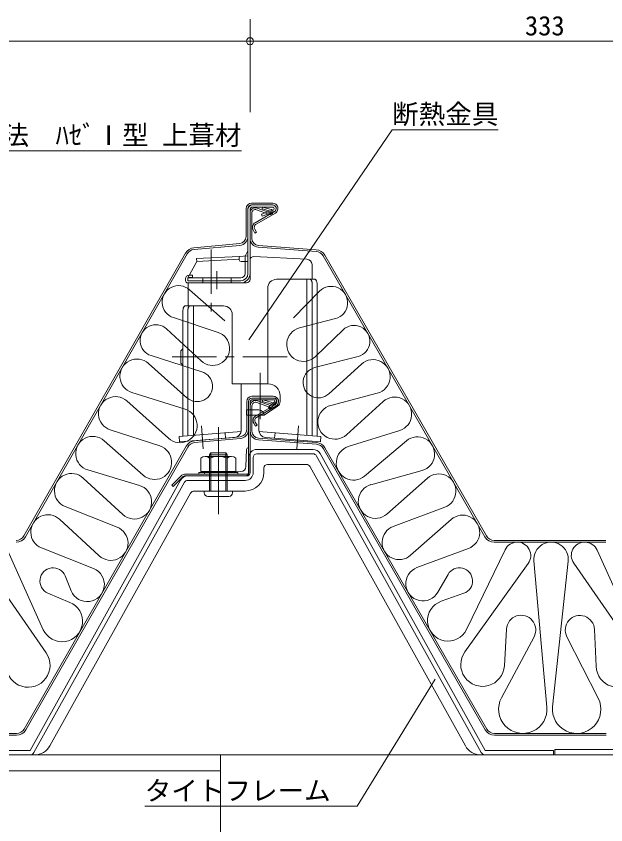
# Model space of a CAD drawing. Units: millimetres at full size, sheet at 1:5; details may follow other scales. Extents: x -3142 to 7368, y -2477 to 957.
# Drawn here: x -2307.4 to -1974.4, y -1810.2 to -1353.6 of the extents above; entities that cross this region are included whole.
import ezdxf
from ezdxf.enums import TextEntityAlignment as Align

# ---------------------------------------------------------------- set-up
doc = ezdxf.new("R2010")
doc.units = ezdxf.units.MM
doc.header["$LTSCALE"] = 5
doc.linetypes.add('CHAIN1', pattern=[8, 5, -1, 1, -1])
doc.layers.add('0-0_0', color=7, linetype='Continuous', lineweight=18)
doc.styles.add('ＭＳ ゴシック', font='')
doc.styles.get('ＭＳ ゴシック').set_extended_font_data('MS Gothic')

msp = doc.modelspace()

# ---------------------------------------------------------------- linework, layer by layer
at = {"layer": '0-0_0', "color": 4}
for p, q in [((-2175.286, -1355.244), (-2175.286, -1407.744)), ((-2508.286, -1367.744), (-2175.286, -1367.744)), ((-1842.286, -1367.744), (-2175.286, -1367.744)), ((-2095.063, -1417.673), (-2176.003, -1536.367)), ((-2095.063, -1417.673), (-2035.063, -1417.673)), ((-2180.105, -1429.538), (-2420.105, -1429.538)), ((-2213.176, -1520.178), (-2213.176, -1590.758)), ((-2210.288, -1517.178), (-2211.908, -1517.178)), ((-2210.457, -1520.178), (-2210.457, -1590.543)), ((-2207.288, -1590.294), (-2207.288, -1517.178)), ((-2180.288, -1561.178), (-2180.288, -1587.481)), ((-2215.315, -1590.926), (-2180.348, -1588.174)), ((-2189.395, -1588.886), (-2189.159, -1591.877)), ((-2215.315, -1590.926), (-2215.079, -1593.917)), ((-2215.079, -1593.917), (-2183.974, -1591.468))]:
    msp.add_line(p, q, dxfattribs=at)
at = {"layer": '0-0_0'}
for p, q in [((-2162.488, -1459.178), (-2174.488, -1459.178)), ((-2174.488, -1460.178), (-2162.488, -1460.178)), ((-2177.488, -1462.178), (-2177.488, -1478.026)), ((-2176.488, -1478.026), (-2176.488, -1462.178)), ((-2176.488, -1462.878), (-2176.488, -1498.978)), ((-2175.288, -1462.878), (-2175.288, -1498.978)), ((-2175.288, -1464.752), (-2175.288, -1479.041)), ((-2174.288, -1464.752), (-2174.288, -1479.041)), ((-2162.466, -1461.378), (-2173.788, -1461.378)), ((-2161.488, -1463.91), (-2172.4, -1470.21)), ((-2160.988, -1464.776), (-2171.9, -1471.076)), ((-2171.604, -1462.873), (-2164.301, -1465.531)), ((-2163.959, -1464.591), (-2171.261, -1461.933)), ((-2168.841, -1465.453), (-2162.12, -1462.873)), ((-2168.411, -1466.573), (-2168.841, -1465.453)), ((-2168.411, -1466.573), (-2161.69, -1463.993)), ((-2181.125, -1482.009), (-2206.993, -1484.361)), ((-2181.035, -1483.005), (-2206.902, -1485.357)), ((-2137.926, -1486.482), (-2170.662, -1484.027)), ((-2170.587, -1483.03), (-2137.852, -1485.485)), ((-2211.658, -1487.357), (-2303.016, -1647.074)), ((-2210.79, -1487.853), (-2302.148, -1647.571)), ((-2176.488, -1486.178), (-2177.961, -1489.125)), ((-2041.751, -1647.087), (-2133.101, -1488.474)), ((-2210.488, -1501.378), (-2205.364, -1492.094)), ((-2181.481, -1489.24), (-2205.448, -1490.496)), ((-2205.448, -1490.496), (-2205.364, -1492.094)), ((-2181.397, -1490.838), (-2205.364, -1492.094)), ((-2176.488, -1488.978), (-2181.481, -1489.24)), ((-2181.481, -1489.24), (-2181.376, -1491.231)), ((-2176.488, -1492.178), (-2180.378, -1492.178)), ((-2178.088, -1489.662), (-2178.088, -1492.178)), ((-2178.088, -1492.178), (-2178.088, -1498.978)), ((-2175.288, -1491.286), (-2175.288, -1502.178)), ((-2173.183, -1489.289), (-2143.131, -1490.864)), ((-2042.618, -1647.586), (-2133.968, -1488.973)), ((-2140.288, -1493.86), (-2140.288, -1502.178)), ((-2211.688, -1501.878), (-2211.688, -1502.978)), ((-2210.488, -1501.378), (-2210.488, -1502.978)), ((-2180.488, -1501.378), (-2210.488, -1501.378)), ((-2207.688, -1501.078), (-2209.688, -1501.078)), ((-2207.688, -1499.878), (-2209.66, -1499.878)), ((-2207.688, -1499.878), (-2207.688, -1501.078)), ((-2201.988, -1501.378), (-2201.988, -1502.978)), ((-2185.988, -1501.378), (-2185.988, -1502.978)), ((-2160.288, -1502.178), (-2140.288, -1502.178)), ((-2180.488, -1502.978), (-2210.488, -1502.978)), ((-2180.488, -1504.178), (-2210.488, -1504.178)), ((-2201.988, -1502.978), (-2201.988, -1504.178)), ((-2185.988, -1502.978), (-2185.988, -1504.178)), ((-2165.288, -1507.178), (-2165.288, -1561.178)), ((-2185.288, -1522.178), (-2185.288, -1561.178)), ((-2185.288, -1561.178), (-2165.288, -1561.178)), ((-2162.186, -1568.239), (-2174.186, -1568.239)), ((-2174.186, -1569.239), (-2162.186, -1569.239)), ((-2174.186, -1570.239), (-2161.686, -1570.239)), ((-2163.857, -1573.452), (-2171.16, -1570.794)), ((-2177.186, -1571.239), (-2177.186, -1587.086)), ((-2176.186, -1587.086), (-2176.186, -1571.239)), ((-2176.186, -1571.239), (-2176.186, -1611.239)), ((-2175.186, -1571.239), (-2175.186, -1611.239)), ((-2175.186, -1573.613), (-2175.186, -1587.902)), ((-2174.186, -1573.613), (-2174.186, -1587.902)), ((-2161.186, -1572.971), (-2172.098, -1579.271)), ((-2160.686, -1573.837), (-2171.598, -1580.137)), ((-2171.502, -1571.733), (-2164.199, -1574.391)), ((-2161.332, -1571.092), (-2164.894, -1574.654)), ((-2164.894, -1574.654), (-2164.187, -1575.361)), ((-2160.625, -1571.8), (-2164.187, -1575.361)), ((-2180.823, -1591.07), (-2206.691, -1593.421)), ((-2180.733, -1592.066), (-2206.6, -1594.417)), ((-2137.824, -1595.343), (-2170.56, -1592.888)), ((-2170.485, -1591.89), (-2137.75, -1594.346)), ((-2211.355, -1596.415), (-2302.816, -1756.137)), ((-2210.487, -1596.912), (-2301.948, -1756.634)), ((-2177.223, -1598.238), (-2177.581, -1607.911)), ((-2139.633, -1598.239), (-2171.486, -1598.239)), ((-2042.416, -1756.646), (-2133.865, -1597.834)), ((-2041.55, -1756.147), (-2132.999, -1597.335)), ((-2200.547, -1602.239), (-2185.824, -1602.239)), ((-2198.186, -1601.239), (-2198.186, -1621.739)), ((-2188.186, -1601.239), (-2198.186, -1601.239)), ((-2197.486, -1600.239), (-2197.486, -1621.739)), ((-2188.886, -1600.239), (-2188.886, -1621.739)), ((-2188.886, -1600.239), (-2188.186, -1601.239)), ((-2188.186, -1601.239), (-2188.186, -1621.739)), ((-2175.986, -1602.739), (-2175.986, -1611.239)), ((-2173.486, -1602.739), (-2173.486, -1611.239)), ((-2139.633, -1600.739), (-2171.486, -1600.739)), ((-2137.885, -1601.767), (-2044.671, -1769.454)), ((-2135.7, -1600.553), (-2042.486, -1768.239)), ((-2183.371, -1603.239), (-2183.371, -1610.739)), ((-2143.456, -1606.739), (-2165.486, -1606.739)), ((-2204.186, -1611.239), (-2182.186, -1611.239)), ((-2204.186, -1611.239), (-2204.186, -1612.239)), ((-2180.515, -1610.799), (-2200.186, -1611.218)), ((-2182.186, -1611.239), (-2182.186, -1612.239)), ((-2167.486, -1608.739), (-2167.486, -1611.239)), ((-2141.271, -1608.024), (-2053.679, -1765.598)), ((-2214.472, -1615.55), (-2299.486, -1768.239)), ((-2213.771, -1612.825), (-2219.428, -1618.482)), ((-2213.064, -1613.532), (-2218.721, -1619.189)), ((-2212.357, -1612.239), (-2177.186, -1612.239)), ((-2212.357, -1613.239), (-2177.186, -1613.239)), ((-2177.986, -1613.239), (-2210.541, -1613.239)), ((-2177.986, -1615.739), (-2210.541, -1615.739)), ((-2204.186, -1612.239), (-2182.186, -1612.239)), ((-2212.288, -1616.766), (-2297.301, -1769.455)), ((-2219.428, -1618.482), (-2218.721, -1619.189)), ((-2208.904, -1623.023), (-2288.29, -1765.604)), ((-2177.986, -1621.739), (-2206.72, -1621.739)), ((-2201.186, -1621.739), (-2201.186, -1622.739)), ((-2187.186, -1624.739), (-2199.186, -1624.739)), ((-2185.186, -1621.739), (-2185.186, -1622.739)), ((-2037.419, -1649.592), (-1974.356, -1649.592)), ((-1974.356, -1650.592), (-2037.419, -1650.592)), ((-2370.217, -1758.652), (-2307.155, -1758.652)), ((-2307.155, -1759.652), (-2370.217, -1759.652)), ((-2037.217, -1758.652), (-1974.155, -1758.652)), ((-1974.155, -1759.652), (-2037.217, -1759.652)), ((-2671.286, -1770.739), (-2192.02, -1770.739)), ((-2299.486, -1768.239), (-2375.486, -1768.239)), ((-2192.02, -1770.739), (-2192.02, -2070.739)), ((-1792.02, -1770.739), (-2192.02, -1770.739)), ((-2003.986, -1768.239), (-2042.486, -1768.239)), ((-2003.986, -1768.239), (-2003.986, -1770.739)), ((-1970.262, -1767.739), (-2003.186, -1767.739)), ((-2003.186, -1770.739), (-2003.186, -1767.739)), ((-2671.286, -1779.739), (-2192.02, -1779.739))]:
    msp.add_line(p, q, dxfattribs=at)
at = {"layer": '0-0_0', "color": 2}
for p, q in [((-2162.466, -1460.178), (-2173.788, -1460.178)), ((-2209.66, -1499.878), (-2209.688, -1499.878))]:
    msp.add_line(p, q, dxfattribs=at)
at = {"layer": '0-0_0', "linetype": 'CHAIN1'}
for p, q in [((-2197.288, -1485.378), (-2197.288, -1523.878)), ((-2193.988, -1497.54), (-2193.988, -1507.74)), ((-2154.288, -1545.978), (-2219.288, -1545.978)), ((-2202.747, -1584.921), (-2201.727, -1597.881)), ((-2147.828, -1584.921), (-2148.848, -1597.881))]:
    msp.add_line(p, q, dxfattribs=at)
at = {"layer": '0-0_0', "color": 3}
for p, q in [((-2143.288, -1502.178), (-2143.288, -1590.294)), ((-2140.288, -1502.178), (-2138.667, -1502.178)), ((-2140.118, -1505.178), (-2140.118, -1590.543)), ((-2137.399, -1505.178), (-2137.399, -1590.758)), ((-2169.489, -1554.902), (-2169.489, -1581.232)), ((-2165.288, -1561.178), (-2165.087, -1561.178)), ((-2158.288, -1567.978), (-2158.288, -1571.186)), ((-2177.288, -1575.978), (-2177.288, -1578.978)), ((-2170.288, -1575.978), (-2177.288, -1575.978)), ((-2170.288, -1578.978), (-2170.288, -1587.481)), ((-2135.261, -1590.926), (-2170.227, -1588.174)), ((-2161.18, -1588.886), (-2161.416, -1591.877))]:
    msp.add_line(p, q, dxfattribs=at)
at = {"layer": '0-0_0', "color": 9}
for p, q in [((-2209.531, -1508.062), (-2189.599, -1525.543)), ((-2136.003, -1508.907), (-2150.783, -1523.846)), ((-2218.541, -1523.814), (-2193.368, -1532.133)), ((-2127.092, -1524.379), (-2147.431, -1529.666)), ((-2222.393, -1530.221), (-2202.889, -1548.273)), ((-2122.741, -1530.724), (-2138.35, -1545.834)), ((-2202.52, -1554.345), (-2231.151, -1545.286)), ((-2114.311, -1545.787), (-2138.791, -1552.072)), ((-2232.638, -1549.647), (-2210.903, -1569.062)), ((-2130.798, -1566.858), (-2112.375, -1550.041)), ((-2241.98, -1566.102), (-2211.975, -1575.504)), ((-2244.829, -1570.889), (-2221.35, -1591.968)), ((-2174.186, -1569.239), (-2161.686, -1569.239)), ((-2103.414, -1566.556), (-2129.724, -1573.398)), ((-2100.077, -1571.206), (-2120.775, -1589.963)), ((-2254.236, -1587.213), (-2226.245, -1596.303)), ((-2193.186, -1585.718), (-2193.186, -1634.793)), ((-2119.786, -1596.643), (-2090.728, -1587.53)), ((-2235.663, -1612.782), (-2257.665, -1593.312)), ((-2110.647, -1613.313), (-2086.956, -1593.399)), ((-2198.093, -1603.239), (-2198.093, -1610.739)), ((-2188.278, -1603.239), (-2188.278, -1610.739)), ((-2266.863, -1609.83), (-2237.743, -1618.574)), ((-2078.143, -1610.135), (-2107.04, -1618.145)), ((-2269.472, -1614.396), (-2247.095, -1634.991)), ((-2075.13, -1614.486), (-2098.027, -1634.746)), ((-2250.317, -1642.17), (-2279.621, -1630.564)), ((-2065.307, -1630.852), (-2094.42, -1641.701)), ((-2282.839, -1637.713), (-2260.451, -1658.316)), ((-2061.712, -1637.783), (-2084.611, -1658.044)), ((-2312.322, -1655.065), (-2292.025, -1700.029)), ((-2292.988, -1653.882), (-2263.673, -1665.494)), ((-2051.889, -1654.149), (-2081.004, -1664.999)), ((-2031.216, -1654.881), (-2053.028, -1699.954)), ((-1979.322, -1655.065), (-1959.025, -1700.029)), ((-2014.978, -1661.186), (-2007.616, -1743.72)), ((-1995.611, -1661.358), (-2004.411, -1743.533)), ((-2325.5, -1662.517), (-2290.432, -1713.204)), ((-2018.197, -1662.621), (-2053.984, -1712.535)), ((-1992.5, -1662.517), (-1957.432, -1713.204)), ((-2279.699, -1669.693), (-2276.21, -1678.189)), ((-2069.203, -1678.893), (-2063.451, -1668.831)), ((-2276.968, -1684.598), (-2289.435, -1679.334)), ((-2054.554, -1679.496), (-2067.301, -1683.991)), ((-2030.438, -1699.665), (-2031.664, -1720.443)), ((-1980.745, -1699.932), (-1979.882, -1720.728)), ((-2014.898, -1704.041), (-2033.281, -1738.502)), ((-1978.651, -1738.784), (-1996.364, -1704.027)), ((-2297.027, -1770.739), (-2377.939, -1770.739)), ((-2192.02, -1770.739), (-1992.02, -1770.739)), ((-2003.986, -1770.739), (-2044.939, -1770.739)), ((-1970.262, -1770.739), (-2003.186, -1770.739))]:
    msp.add_line(p, q, dxfattribs=at)
at = {"layer": '0-0_0', "color": 5}
for p, q in [((-2213.176, -1541.367), (-2214.288, -1542.478)), ((-2214.288, -1542.478), (-2214.288, -1549.478)), ((-2213.176, -1541.728), (-2213.538, -1541.728)), ((-2213.176, -1550.59), (-2214.288, -1549.478)), ((-2213.176, -1550.228), (-2213.538, -1550.228))]:
    msp.add_line(p, q, dxfattribs=at)
at = {"layer": '0-0_0'}
for points in [[(-2163.399, -1462.672), (-2168.229, -1461.378), (-2168.488, -1462.344), (-2163.658, -1463.638)], [(-2172.632, -1473.809), (-2171.632, -1475.541), (-2172.498, -1476.041), (-2173.498, -1474.309)], [(-2177.288, -1504.178), (-2210.288, -1504.178), (-2210.288, -1517.178), (-2190.288, -1517.178)], [(-2163.297, -1571.533), (-2168.127, -1570.239), (-2168.386, -1571.205), (-2163.556, -1572.499)], [(-2172.33, -1582.869), (-2171.33, -1584.601), (-2172.196, -1585.101), (-2173.196, -1583.369)], [(-2188.886, -1600.239), (-2197.486, -1600.239), (-2198.186, -1601.239)], [(-2203.001, -1603.239), (-2203.001, -1610.739), (-2183.371, -1610.739)]]:
    msp.add_lwpolyline(points, dxfattribs=at)
at = {"layer": '0-0_0', "color": 3}
for points in [[(-2141.386, -1502.178), (-2141.262, -1502.193), (-2141.138, -1502.236), (-2141.018, -1502.308), (-2140.901, -1502.407), (-2140.788, -1502.533), (-2140.681, -1502.684), (-2140.581, -1502.859), (-2140.489, -1503.057), (-2140.406, -1503.275), (-2140.332, -1503.512), (-2140.268, -1503.764), (-2140.214, -1504.03), (-2140.173, -1504.308), (-2140.142, -1504.593), (-2140.124, -1504.884), (-2140.118, -1505.178)], [(-2138.667, -1502.178), (-2138.543, -1502.193), (-2138.42, -1502.236), (-2138.299, -1502.308), (-2138.182, -1502.407), (-2138.069, -1502.533), (-2137.963, -1502.684), (-2137.863, -1502.859), (-2137.77, -1503.057), (-2137.687, -1503.275), (-2137.613, -1503.512), (-2137.549, -1503.764), (-2137.495, -1504.03), (-2137.454, -1504.308), (-2137.423, -1504.593), (-2137.405, -1504.884), (-2137.399, -1505.178)], [(-2159.693, -1573.835), (-2167.288, -1578.978), (-2177.288, -1578.978)], [(-2135.261, -1590.926), (-2135.496, -1593.917), (-2166.601, -1591.468)]]:
    msp.add_lwpolyline(points, dxfattribs=at)
at = {"layer": '0-0_0', "color": 4}
for points in [[(-2213.176, -1520.178), (-2213.17, -1519.884), (-2213.152, -1519.593), (-2213.122, -1519.308), (-2213.08, -1519.03), (-2213.026, -1518.764), (-2212.962, -1518.512), (-2212.888, -1518.275), (-2212.805, -1518.057), (-2212.713, -1517.859), (-2212.613, -1517.684), (-2212.506, -1517.533), (-2212.394, -1517.407), (-2212.276, -1517.308), (-2212.156, -1517.236), (-2212.033, -1517.193), (-2211.908, -1517.178)], [(-2210.457, -1520.178), (-2210.451, -1519.884), (-2210.433, -1519.593), (-2210.403, -1519.308), (-2210.361, -1519.03), (-2210.307, -1518.764), (-2210.244, -1518.512), (-2210.169, -1518.275), (-2210.086, -1518.057), (-2209.994, -1517.859), (-2209.894, -1517.684), (-2209.787, -1517.533), (-2209.675, -1517.407), (-2209.557, -1517.308), (-2209.437, -1517.236), (-2209.314, -1517.193), (-2209.189, -1517.178)], [(-2070.685, -1727.926), (-2114.76, -1799.739), (-2234.76, -1799.739)]]:
    msp.add_lwpolyline(points, dxfattribs=at)
at = {"layer": '0-0_0'}
msp.add_circle((-2175.286, -1367.744), 2, dxfattribs=at)
for centre, radius, start, end in [((-2174.488, -1462.178), 3, 90, 180), ((-2174.488, -1462.178), 2, 90, 180), ((-2173.788, -1462.878), 2.7, 90, 180), ((-2162.488, -1462.178), 3, 300, 89.99998), ((-2162.488, -1462.178), 2, 300, 89.99998), ((-2162.488, -1462.178), 2, 293.73555, 90), ((-2173.788, -1462.878), 1.5, 90, 180), ((-2172.288, -1464.752), 3, 69.99995, 180), ((-2172.288, -1464.752), 2, 69.99965, 180), ((-2163.788, -1464.121), 1.5, 250.00246, 74.99693), ((-2163.787, -1464.121), 0.5, 249.9733, 75.0265), ((-2162.488, -1462.178), 0.8, 320.00218, 90), ((-2170.9, -1472.809), 3, 120, 210), ((-2170.9, -1472.809), 2, 120, 210), ((-2181.488, -1478.026), 4, 275.19434, 0), ((-2181.488, -1478.026), 5, 275.19438, 0), ((-2170.288, -1479.041), 5, 180, 265.71104), ((-2170.288, -1479.041), 4, 179.99998, 265.71121), ((-2206.45, -1490.336), 6, 95.19435, 150.23038), ((-2206.45, -1490.336), 5, 95.19435, 150.23038), ((-2138.3, -1491.468), 5, 29.93874, 85.71095), ((-2138.3, -1491.468), 6, 29.93874, 85.71095), ((-2180.378, -1491.178), 1, 183, 270), ((-2176.888, -1489.662), 1.2, 153.43494, 180), ((-2173.288, -1491.286), 2, 87, 180), ((-2143.288, -1493.86), 3, 0, 87), ((-2209.688, -1501.878), 2, 90, 180), ((-2209.688, -1501.878), 0.8, 90, 180), ((-2180.488, -1498.978), 2.4, 270, 0), ((-2180.488, -1498.978), 4, 270, 0), ((-2180.488, -1498.978), 5.2, 270, 0), ((-2177.288, -1502.178), 2, 270, 0), ((-2160.288, -1507.178), 5, 90, 180), ((-2210.488, -1502.978), 1.2, 180, 270), ((-2190.288, -1522.178), 5, 0, 90), ((-2174.186, -1571.239), 3, 90, 180), ((-2174.186, -1571.239), 2, 90, 180), ((-2174.186, -1571.239), 1, 90, 180), ((-2172.186, -1573.613), 3, 69.99995, 180), ((-2162.186, -1571.239), 3, 300, 89.99998), ((-2162.186, -1571.239), 2, 300, 89.99998), ((-2161.686, -1570.739), 0.5, 315, 90), ((-2172.186, -1573.613), 2, 69.99965, 180), ((-2163.686, -1572.982), 1.5, 250.00246, 74.99693), ((-2163.686, -1572.982), 0.5, 249.9733, 75.0265), ((-2170.598, -1581.869), 3, 120, 210), ((-2170.598, -1581.869), 2, 120, 210), ((-2181.186, -1587.086), 4, 275.19434, 0), ((-2181.186, -1587.086), 5, 275.19438, 0), ((-2170.186, -1587.902), 5, 180, 265.71104), ((-2170.186, -1587.902), 4, 179.99998, 265.71121), ((-2206.148, -1599.397), 6, 95.19435, 150.20335), ((-2206.148, -1599.397), 5, 95.19447, 150.20335), ((-2176.186, -1598.277), 1.038, 90, 177.87889), ((-2171.486, -1602.739), 4.5, 90, 180), ((-2139.633, -1602.739), 4.5, 29.06891, 90), ((-2138.198, -1600.329), 5, 29.93143, 85.71086), ((-2138.198, -1600.329), 6, 29.93462, 85.71095), ((-2200.547, -1605.749), 3.51, 45.65413, 134.34586), ((-2193.186, -1614.781), 12.542, 66.96497, 113.03502), ((-2185.824, -1605.749), 3.51, 45.65413, 134.34586), ((-2171.486, -1602.739), 2, 90, 180), ((-2139.633, -1602.739), 2, 29.06891, 90), ((-2165.486, -1608.739), 2, 90, 180), ((-2143.456, -1609.239), 2.5, 29.06891, 90), ((-2200.164, -1612.239), 1.022, 91.21886, 179.99998), ((-2180.579, -1607.8), 3, 271.21887, 357.87891), ((-2177.986, -1611.239), 2, 270, 0), ((-2177.986, -1611.239), 4.5, 270, 0), ((-2177.986, -1611.239), 10.5, 270, 0), ((-2177.186, -1611.239), 1, 270, 0), ((-2177.186, -1611.239), 2, 270, 0), ((-2210.541, -1617.739), 4.5, 90, 150.89206), ((-2212.357, -1614.239), 2, 90, 134.99998), ((-2212.357, -1614.239), 1, 90, 134.99998), ((-2210.541, -1617.739), 2, 90, 150.89206), ((-2206.72, -1624.239), 2.5, 90, 150.89206), ((-2199.186, -1622.739), 2, 180, 270), ((-2187.186, -1622.739), 2, 270, 0), ((-2307.356, -1644.592), 5, 270.00003, 330.23038), ((-2307.356, -1644.592), 6, 270.00003, 330.23038), ((-2037.419, -1644.592), 6, 209.93874, 270.00012), ((-2037.419, -1644.592), 5, 209.93874, 270.00012), ((-2307.155, -1753.652), 5, 270.00003, 330.20335), ((-2307.155, -1753.652), 6, 269.99995, 330.20335), ((-2037.217, -1753.652), 6, 209.93153, 270.00003), ((-2037.217, -1753.652), 5, 209.93462, 270.00012), ((-2297.027, -1760.739), 10, 270, 330.89206), ((-2044.939, -1760.739), 10, 209.06889, 270), ((-2299.486, -1768.239), 2.5, 270, 330.89206), ((-2042.486, -1768.239), 2.5, 209.06889, 270)]:
    msp.add_arc(centre, radius, start, end, dxfattribs=at)
at = {"layer": '0-0_0', "color": 9}
for centre, radius, start, end in [((-2215.636, -1515.023), 9.259, 48.74811, 251.71265), ((-2129.421, -1515.418), 9.259, 284.57079, 135.30667), ((-2228.458, -1536.774), 8.928, 47.21327, 252.44269), ((-2145.019, -1538.945), 9.588, 104.57079, 314.06992), ((-2116.531, -1537.139), 8.928, 284.3998, 134.06992), ((-2196.377, -1541.237), 9.588, 227.21327, 71.71265), ((-2239.086, -1556.866), 9.679, 48.22778, 252.60106), ((-2105.849, -1557.189), 9.679, 284.576, 132.39113), ((-2136.637, -1560.461), 8.661, 104.3998, 312.39113), ((-2205.133, -1562.603), 8.661, 228.22778, 72.44269), ((-2251.262, -1578.054), 9.63, 48.08337, 252.0106), ((-2174.186, -1571.239), 2, 90, 180), ((-2161.686, -1570.739), 1.5, 315, 90), ((-2093.61, -1578.342), 9.63, 287.41286, 132.18277), ((-2127.284, -1582.78), 9.694, 104.576, 312.18277), ((-2214.874, -1584.754), 9.694, 228.08337, 72.60106), ((-2264.079, -1600.56), 9.679, 48.49333, 253.28566), ((-2080.728, -1600.808), 9.679, 285.49203, 130.05002), ((-2229.238, -1605.523), 9.694, 228.49333, 72.0106), ((-2116.884, -1605.893), 9.694, 107.41286, 310.05002), ((-2276.046, -1621.538), 9.707, 47.37384, 248.39273), ((-2068.697, -1621.755), 9.707, 290.43829, 131.50385), ((-2240.531, -1627.858), 9.694, 227.37384, 73.28566), ((-2104.451, -1627.486), 9.694, 105.49203, 311.50385), ((-2289.413, -1644.857), 9.707, 47.37898, 248.38954), ((-2055.279, -1645.053), 9.707, 290.43887, 131.50311), ((-2253.887, -1651.183), 9.694, 227.37898, 68.39273), ((-2091.035, -1650.785), 9.694, 110.43829, 311.50311), ((-2024.374, -1658.192), 7.601, 324.36069, 154.17642), ((-2005.286, -1660.322), 9.73, 353.88728, 185.09711), ((-1986.249, -1658.192), 7.601, 24.29465, 214.67693), ((-2286.553, -1672.508), 7.41, 22.32492, 247.1107), ((-2267.243, -1674.507), 9.694, 202.32492, 68.38954), ((-2077.619, -1674.083), 9.694, 110.43887, 330.24823), ((-2057.018, -1672.508), 7.41, 289.42383, 150.24823), ((-2281.471, -1695.265), 11.579, 204.29465, 67.1107), ((-2063.45, -1694.911), 11.579, 109.42383, 334.17642), ((-2022.189, -1700.152), 8.263, 331.9225, 176.62163), ((-1989.002, -1700.275), 8.263, 2.37836, 207.00423), ((-2300.568, -1720.216), 12.325, 182.37836, 34.67693), ((-2043.967, -1719.716), 12.325, 144.36069, 356.62163), ((-1967.568, -1720.216), 12.325, 182.37836, 34.67693), ((-2021.226, -1744.934), 13.664, 151.9225, 5.09711), ((-1990.825, -1744.988), 13.664, 173.88728, 27.00423)]:
    msp.add_arc(centre, radius, start, end, dxfattribs=at)
at = {"layer": '0-0_0', "color": 2}
msp.add_arc((-2202.288, -1502.978), 1.2, 270, 277.57852, dxfattribs=at)
at = {"layer": '0-0_0', "color": 3}
for centre, radius, start, end in [((-2165.087, -1567.978), 6.8, 0, 89.99998), ((-2161.488, -1571.186), 3.2, 304.10699, 0), ((-2170.288, -1578.978), 3, 0, 90), ((-2166.288, -1587.481), 4, 180, 265.5)]:
    msp.add_arc(centre, radius, start, end, dxfattribs=at)
at = {"layer": '0-0_0', "color": 4}
msp.add_arc((-2184.288, -1587.481), 4, 274.5, 0, dxfattribs=at)

# ---------------------------------------------------------------- texts
at = {"layer": '0-0_0', "style": 'ＭＳ ゴシック'}
for s, p in [('333', (-2020.036, -1367.744)), ('断熱金具', (-2095.063, -1417.673)), ('二重折板断熱工法\u3000ﾊｾﾞⅠ型 上葺材', (-2420.105, -1429.538)), ('タイトフレーム', (-2234.76, -1799.739))]:
    msp.add_text(s, height=11, dxfattribs=at).set_placement(p, align=Align.BOTTOM_LEFT)

doc.saveas('drawing.dxf')
